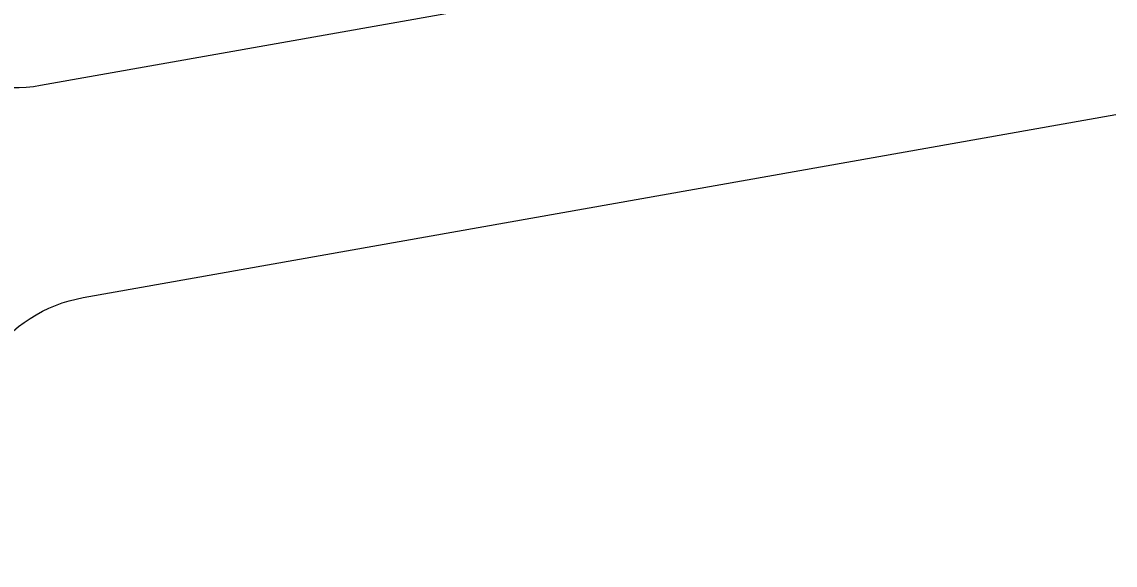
# Model space of a CAD drawing. Header units: millimetres. Extents: x -8417289 to 9420486, y 0 to 166066.
# Drawn here: x 73294.63 to 73302.38, y 105904.52 to 105908.38 of the extents above; entities that cross this region are included whole.
import ezdxf

# ---------------------------------------------------------------- set-up
doc = ezdxf.new("R2010")
doc.units = ezdxf.units.MM
doc.header["$MEASUREMENT"] = 0
doc.layers.add('АР_Размеры', color=175, linetype='Continuous', lineweight=9)
doc.layers.add('АР_Сущ Несущая стена', color=216, linetype='Continuous', lineweight=30)

msp = doc.modelspace()

# ---------------------------------------------------------------- linework, layer by layer
at = {"layer": 'АР_Размеры', "color": 5, "lineweight": 0, "ltscale": 100, "transparency": 33554687}
msp.add_lwpolyline([(73340.1577, 105919.7456), (73300.5355, 105912.7231), (73300.1405, 105912.1577), (73300.2469, 105911.5575), (73301.2073, 105911.7277), (73301.6116, 105909.4468, -0.414362), (73301.3646, 105909.0934), (73294.7618, 105907.9232, -0.414326), (73293.5604, 105908.7628), (73293.2838, 105910.3234), (73294.3643, 105910.5149), (73294.2579, 105911.1152), (73293.5726, 105911.489), (73290.2111, 105910.8932, 0.551224), (73290.0161, 105910.4161), (73291.8261, 105907.889, -0.267349), (73291.9264, 105906.8596), (73291.3763, 105905.7715, 0.249629), (73291.4092, 105905.257), (73293.8772, 105901.1129, 0.827043), (73294.8843, 105901.4969), (73294.2247, 105905.2185, -0.414326), (73295.0644, 105906.4199), (73302.3875, 105907.7178, 0.414326)], format="xyb", dxfattribs=at)
msp.add_lwpolyline([(73340.1577, 105919.7456), (73300.5355, 105912.7231), (73300.1405, 105912.1577), (73300.2469, 105911.5575), (73301.2073, 105911.7277), (73301.6116, 105909.4468, -0.414362), (73301.3646, 105909.0934), (73294.7618, 105907.9232, -0.414326), (73293.5604, 105908.7628), (73293.2838, 105910.3234), (73294.3643, 105910.5149), (73294.2579, 105911.1152), (73293.5726, 105911.489), (73290.2111, 105910.8932, 0.551224), (73290.0161, 105910.4161), (73291.8261, 105907.889, -0.267349), (73291.9264, 105906.8596), (73291.3763, 105905.7715, 0.249629), (73291.4092, 105905.257), (73293.8772, 105901.1129, 0.827043), (73294.8843, 105901.4969), (73294.2247, 105905.2185, -0.414326), (73295.0644, 105906.4199), (73302.3875, 105907.7178, 0.414326)], format="xyb", dxfattribs=at)
msp.add_lwpolyline([(73340.1577, 105919.7456), (73300.5355, 105912.7231), (73300.1405, 105912.1577), (73300.2469, 105911.5575), (73301.2073, 105911.7277), (73301.6116, 105909.4468, -0.414362), (73301.3646, 105909.0934), (73294.7618, 105907.9232, -0.414326), (73293.5604, 105908.7628), (73293.2838, 105910.3234), (73294.3643, 105910.5149), (73294.2579, 105911.1152), (73293.5726, 105911.489), (73290.2111, 105910.8932, 0.551224), (73290.0161, 105910.4161), (73291.8261, 105907.889, -0.267349), (73291.9264, 105906.8596), (73291.3763, 105905.7715, 0.249629), (73291.4092, 105905.257), (73293.8772, 105901.1129, 0.827043), (73294.8843, 105901.4969), (73294.2247, 105905.2185, -0.414326), (73295.0644, 105906.4199), (73302.3875, 105907.7178, 0.414326)], format="xyb", dxfattribs=at)
msp.add_lwpolyline([(73340.1577, 105919.7456), (73300.5355, 105912.7231), (73300.1405, 105912.1577), (73300.2469, 105911.5575), (73301.2073, 105911.7277), (73301.6116, 105909.4468, -0.414362), (73301.3646, 105909.0934), (73294.7618, 105907.9232, -0.414326), (73293.5604, 105908.7628), (73293.2838, 105910.3234), (73294.3643, 105910.5149), (73294.2579, 105911.1152), (73293.5726, 105911.489), (73290.2111, 105910.8932, 0.551224), (73290.0161, 105910.4161), (73291.8261, 105907.889, -0.267349), (73291.9264, 105906.8596), (73291.3763, 105905.7715, 0.249629), (73291.4092, 105905.257), (73293.8772, 105901.1129, 0.827043), (73294.8843, 105901.4969), (73294.2247, 105905.2185, -0.414326), (73295.0644, 105906.4199), (73302.3875, 105907.7178, 0.414326)], format="xyb", dxfattribs=at)
msp.add_lwpolyline([(73340.1577, 105919.7456), (73300.5355, 105912.7231), (73300.1405, 105912.1577), (73300.2469, 105911.5575), (73301.2073, 105911.7277), (73301.6116, 105909.4468, -0.414362), (73301.3646, 105909.0934), (73294.7618, 105907.9232, -0.414326), (73293.5604, 105908.7628), (73293.2838, 105910.3234), (73294.3643, 105910.5149), (73294.2579, 105911.1152), (73293.5726, 105911.489), (73290.2111, 105910.8932, 0.551224), (73290.0161, 105910.4161), (73291.8261, 105907.889, -0.267349), (73291.9264, 105906.8596), (73291.3763, 105905.7715, 0.249629), (73291.4092, 105905.257), (73293.8772, 105901.1129, 0.827043), (73294.8843, 105901.4969), (73294.2247, 105905.2185, -0.414326), (73295.0644, 105906.4199), (73302.3875, 105907.7178, 0.414326)], format="xyb", dxfattribs=at)
msp.add_lwpolyline([(73340.1577, 105919.7456), (73300.5355, 105912.7231), (73300.1405, 105912.1577), (73300.2469, 105911.5575), (73301.2073, 105911.7277), (73301.6116, 105909.4468, -0.414362), (73301.3646, 105909.0934), (73294.7618, 105907.9232, -0.414326), (73293.5604, 105908.7628), (73293.2838, 105910.3234), (73294.3643, 105910.5149), (73294.2579, 105911.1152), (73293.5726, 105911.489), (73290.2111, 105910.8932, 0.551224), (73290.0161, 105910.4161), (73291.8261, 105907.889, -0.267349), (73291.9264, 105906.8596), (73291.3763, 105905.7715, 0.249629), (73291.4092, 105905.257), (73293.8772, 105901.1129, 0.827043), (73294.8843, 105901.4969), (73294.2247, 105905.2185, -0.414326), (73295.0644, 105906.4199), (73302.3875, 105907.7178, 0.414326)], format="xyb", dxfattribs=at)
msp.add_lwpolyline([(73340.1577, 105919.7456), (73300.5355, 105912.7231), (73300.1405, 105912.1577), (73300.2469, 105911.5575), (73301.2073, 105911.7277), (73301.6116, 105909.4468, -0.414362), (73301.3646, 105909.0934), (73294.7618, 105907.9232, -0.414326), (73293.5604, 105908.7628), (73293.2838, 105910.3234), (73294.3643, 105910.5149), (73294.2579, 105911.1152), (73293.5726, 105911.489), (73290.2111, 105910.8932, 0.551224), (73290.0161, 105910.4161), (73291.8261, 105907.889, -0.267349), (73291.9264, 105906.8596), (73291.3763, 105905.7715, 0.249629), (73291.4092, 105905.257), (73293.8772, 105901.1129, 0.827043), (73294.8843, 105901.4969), (73294.2247, 105905.2185, -0.414326), (73295.0644, 105906.4199), (73302.3875, 105907.7178, 0.414326)], format="xyb", dxfattribs=at)
msp.add_lwpolyline([(73340.1577, 105919.7456), (73300.5355, 105912.7231), (73300.1405, 105912.1577), (73300.2469, 105911.5575), (73301.2073, 105911.7277), (73301.6116, 105909.4468, -0.414362), (73301.3646, 105909.0934), (73294.7618, 105907.9232, -0.414326), (73293.5604, 105908.7628), (73293.2838, 105910.3234), (73294.3643, 105910.5149), (73294.2579, 105911.1152), (73293.5726, 105911.489), (73290.2111, 105910.8932, 0.551224), (73290.0161, 105910.4161), (73291.8261, 105907.889, -0.267349), (73291.9264, 105906.8596), (73291.3763, 105905.7715, 0.249629), (73291.4092, 105905.257), (73293.8772, 105901.1129, 0.827043), (73294.8843, 105901.4969), (73294.2247, 105905.2185, -0.414326), (73295.0644, 105906.4199), (73302.3875, 105907.7178, 0.414326)], format="xyb", dxfattribs=at)
msp.add_lwpolyline([(73340.1577, 105919.7456), (73300.5355, 105912.7231), (73300.1405, 105912.1577), (73300.2469, 105911.5575), (73301.2073, 105911.7277), (73301.6116, 105909.4468, -0.414362), (73301.3646, 105909.0934), (73294.7618, 105907.9232, -0.414326), (73293.5604, 105908.7628), (73293.2838, 105910.3234), (73294.3643, 105910.5149), (73294.2579, 105911.1152), (73293.5726, 105911.489), (73290.2111, 105910.8932, 0.551224), (73290.0161, 105910.4161), (73291.8261, 105907.889, -0.267349), (73291.9264, 105906.8596), (73291.3763, 105905.7715, 0.249629), (73291.4092, 105905.257), (73293.8772, 105901.1129, 0.827043), (73294.8843, 105901.4969), (73294.2247, 105905.2185, -0.414326), (73295.0644, 105906.4199), (73302.3875, 105907.7178, 0.414326)], format="xyb", dxfattribs=at)
msp.add_lwpolyline([(73340.1577, 105919.7456), (73300.5355, 105912.7231), (73300.1405, 105912.1577), (73300.2469, 105911.5575), (73301.2073, 105911.7277), (73301.6116, 105909.4468, -0.414362), (73301.3646, 105909.0934), (73294.7618, 105907.9232, -0.414326), (73293.5604, 105908.7628), (73293.2838, 105910.3234), (73294.3643, 105910.5149), (73294.2579, 105911.1152), (73293.5726, 105911.489), (73290.2111, 105910.8932, 0.551224), (73290.0161, 105910.4161), (73291.8261, 105907.889, -0.267349), (73291.9264, 105906.8596), (73291.3763, 105905.7715, 0.249629), (73291.4092, 105905.257), (73293.8772, 105901.1129, 0.827043), (73294.8843, 105901.4969), (73294.2247, 105905.2185, -0.414326), (73295.0644, 105906.4199), (73302.3875, 105907.7178, 0.414326)], format="xyb", dxfattribs=at)
msp.add_lwpolyline([(73340.1577, 105919.7456), (73300.5355, 105912.7231), (73300.1405, 105912.1577), (73300.2469, 105911.5575), (73301.2073, 105911.7277), (73301.6116, 105909.4468, -0.414362), (73301.3646, 105909.0934), (73294.7618, 105907.9232, -0.414326), (73293.5604, 105908.7628), (73293.2838, 105910.3234), (73294.3643, 105910.5149), (73294.2579, 105911.1152), (73293.5726, 105911.489), (73290.2111, 105910.8932, 0.551224), (73290.0161, 105910.4161), (73291.8261, 105907.889, -0.267349), (73291.9264, 105906.8596), (73291.3763, 105905.7715, 0.249629), (73291.4092, 105905.257), (73293.8772, 105901.1129, 0.827043), (73294.8843, 105901.4969), (73294.2247, 105905.2185, -0.414326), (73295.0644, 105906.4199), (73302.3875, 105907.7178, 0.414326)], format="xyb", dxfattribs=at)
msp.add_lwpolyline([(73340.1577, 105919.7456), (73300.5355, 105912.7231), (73300.1405, 105912.1577), (73300.2469, 105911.5575), (73301.2073, 105911.7277), (73301.6116, 105909.4468, -0.414362), (73301.3646, 105909.0934), (73294.7618, 105907.9232, -0.414326), (73293.5604, 105908.7628), (73293.2838, 105910.3234), (73294.3643, 105910.5149), (73294.2579, 105911.1152), (73293.5726, 105911.489), (73290.2111, 105910.8932, 0.551224), (73290.0161, 105910.4161), (73291.8261, 105907.889, -0.267349), (73291.9264, 105906.8596), (73291.3763, 105905.7715, 0.249629), (73291.4092, 105905.257), (73293.8772, 105901.1129, 0.827043), (73294.8843, 105901.4969), (73294.2247, 105905.2185, -0.414326), (73295.0644, 105906.4199), (73302.3875, 105907.7178, 0.414326)], format="xyb", dxfattribs=at)
msp.add_lwpolyline([(73340.1577, 105919.7456), (73300.5355, 105912.7231), (73300.1405, 105912.1577), (73300.2469, 105911.5575), (73301.2073, 105911.7277), (73301.6116, 105909.4468, -0.414362), (73301.3646, 105909.0934), (73294.7618, 105907.9232, -0.414326), (73293.5604, 105908.7628), (73293.2838, 105910.3234), (73294.3643, 105910.5149), (73294.2579, 105911.1152), (73293.5726, 105911.489), (73290.2111, 105910.8932, 0.551224), (73290.0161, 105910.4161), (73291.8261, 105907.889, -0.267349), (73291.9264, 105906.8596), (73291.3763, 105905.7715, 0.249629), (73291.4092, 105905.257), (73293.8772, 105901.1129, 0.827043), (73294.8843, 105901.4969), (73294.2247, 105905.2185, -0.414326), (73295.0644, 105906.4199), (73302.3875, 105907.7178, 0.414326)], format="xyb", dxfattribs=at)
msp.add_lwpolyline([(73340.1577, 105919.7456), (73300.5355, 105912.7231), (73300.1405, 105912.1577), (73300.2469, 105911.5575), (73301.2073, 105911.7277), (73301.6116, 105909.4468, -0.414362), (73301.3646, 105909.0934), (73294.7618, 105907.9232, -0.414326), (73293.5604, 105908.7628), (73293.2838, 105910.3234), (73294.3643, 105910.5149), (73294.2579, 105911.1152), (73293.5726, 105911.489), (73290.2111, 105910.8932, 0.551224), (73290.0161, 105910.4161), (73291.8261, 105907.889, -0.267349), (73291.9264, 105906.8596), (73291.3763, 105905.7715, 0.249629), (73291.4092, 105905.257), (73293.8772, 105901.1129, 0.827043), (73294.8843, 105901.4969), (73294.2247, 105905.2185, -0.414326), (73295.0644, 105906.4199), (73302.3875, 105907.7178, 0.414326)], format="xyb", dxfattribs=at)
msp.add_lwpolyline([(73340.1577, 105919.7456), (73300.5355, 105912.7231), (73300.1405, 105912.1577), (73300.2469, 105911.5575), (73301.2073, 105911.7277), (73301.6116, 105909.4468, -0.414362), (73301.3646, 105909.0934), (73294.7618, 105907.9232, -0.414326), (73293.5604, 105908.7628), (73293.2838, 105910.3234), (73294.3643, 105910.5149), (73294.2579, 105911.1152), (73293.5726, 105911.489), (73290.2111, 105910.8932, 0.551224), (73290.0161, 105910.4161), (73291.8261, 105907.889, -0.267349), (73291.9264, 105906.8596), (73291.3763, 105905.7715, 0.249629), (73291.4092, 105905.257), (73293.8772, 105901.1129, 0.827043), (73294.8843, 105901.4969), (73294.2247, 105905.2185, -0.414326), (73295.0644, 105906.4199), (73302.3875, 105907.7178, 0.414326)], format="xyb", dxfattribs=at)
msp.add_lwpolyline([(73340.1577, 105919.7456), (73300.5355, 105912.7231), (73300.1405, 105912.1577), (73300.2469, 105911.5575), (73301.2073, 105911.7277), (73301.6116, 105909.4468, -0.414362), (73301.3646, 105909.0934), (73294.7618, 105907.9232, -0.414326), (73293.5604, 105908.7628), (73293.2838, 105910.3234), (73294.3643, 105910.5149), (73294.2579, 105911.1152), (73293.5726, 105911.489), (73290.2111, 105910.8932, 0.551224), (73290.0161, 105910.4161), (73291.8261, 105907.889, -0.267349), (73291.9264, 105906.8596), (73291.3763, 105905.7715, 0.249629), (73291.4092, 105905.257), (73293.8772, 105901.1129, 0.827043), (73294.8843, 105901.4969), (73294.2247, 105905.2185, -0.414326), (73295.0644, 105906.4199), (73302.3875, 105907.7178, 0.414326)], format="xyb", dxfattribs=at)
msp.add_lwpolyline([(73340.1577, 105919.7456), (73300.5355, 105912.7231), (73300.1405, 105912.1577), (73300.2469, 105911.5575), (73301.2073, 105911.7277), (73301.6116, 105909.4468, -0.414362), (73301.3646, 105909.0934), (73294.7618, 105907.9232, -0.414326), (73293.5604, 105908.7628), (73293.2838, 105910.3234), (73294.3643, 105910.5149), (73294.2579, 105911.1152), (73293.5726, 105911.489), (73290.2111, 105910.8932, 0.551224), (73290.0161, 105910.4161), (73291.8261, 105907.889, -0.267349), (73291.9264, 105906.8596), (73291.3763, 105905.7715, 0.249629), (73291.4092, 105905.257), (73293.8772, 105901.1129, 0.827043), (73294.8843, 105901.4969), (73294.2247, 105905.2185, -0.414326), (73295.0644, 105906.4199), (73302.3875, 105907.7178, 0.414326)], format="xyb", dxfattribs=at)
msp.add_lwpolyline([(73340.1577, 105919.7456), (73300.5355, 105912.7231), (73300.1405, 105912.1577), (73300.2469, 105911.5575), (73301.2073, 105911.7277), (73301.6116, 105909.4468, -0.414362), (73301.3646, 105909.0934), (73294.7618, 105907.9232, -0.414326), (73293.5604, 105908.7628), (73293.2838, 105910.3234), (73294.3643, 105910.5149), (73294.2579, 105911.1152), (73293.5726, 105911.489), (73290.2111, 105910.8932, 0.551224), (73290.0161, 105910.4161), (73291.8261, 105907.889, -0.267349), (73291.9264, 105906.8596), (73291.3763, 105905.7715, 0.249629), (73291.4092, 105905.257), (73293.8772, 105901.1129, 0.827043), (73294.8843, 105901.4969), (73294.2247, 105905.2185, -0.414326), (73295.0644, 105906.4199), (73302.3875, 105907.7178, 0.414326)], format="xyb", dxfattribs=at)
msp.add_lwpolyline([(73340.1577, 105919.7456), (73300.5355, 105912.7231), (73300.1405, 105912.1577), (73300.2469, 105911.5575), (73301.2073, 105911.7277), (73301.6116, 105909.4468, -0.414362), (73301.3646, 105909.0934), (73294.7618, 105907.9232, -0.414326), (73293.5604, 105908.7628), (73293.2838, 105910.3234), (73294.3643, 105910.5149), (73294.2579, 105911.1152), (73293.5726, 105911.489), (73290.2111, 105910.8932, 0.551224), (73290.0161, 105910.4161), (73291.8261, 105907.889, -0.267349), (73291.9264, 105906.8596), (73291.3763, 105905.7715, 0.249629), (73291.4092, 105905.257), (73293.8772, 105901.1129, 0.827043), (73294.8843, 105901.4969), (73294.2247, 105905.2185, -0.414326), (73295.0644, 105906.4199), (73302.3875, 105907.7178, 0.414326)], format="xyb", dxfattribs=at)
msp.add_lwpolyline([(73340.1577, 105919.7456), (73300.5355, 105912.7231), (73300.1405, 105912.1577), (73300.2469, 105911.5575), (73301.2073, 105911.7277), (73301.6116, 105909.4468, -0.414362), (73301.3646, 105909.0934), (73294.7618, 105907.9232, -0.414326), (73293.5604, 105908.7628), (73293.2838, 105910.3234), (73294.3643, 105910.5149), (73294.2579, 105911.1152), (73293.5726, 105911.489), (73290.2111, 105910.8932, 0.551224), (73290.0161, 105910.4161), (73291.8261, 105907.889, -0.267349), (73291.9264, 105906.8596), (73291.3763, 105905.7715, 0.249629), (73291.4092, 105905.257), (73293.8772, 105901.1129, 0.827043), (73294.8843, 105901.4969), (73294.2247, 105905.2185, -0.414326), (73295.0644, 105906.4199), (73302.3875, 105907.7178, 0.414326)], format="xyb", dxfattribs=at)
msp.add_lwpolyline([(73340.1577, 105919.7456), (73300.5355, 105912.7231), (73300.1405, 105912.1577), (73300.2469, 105911.5575), (73301.2073, 105911.7277), (73301.6116, 105909.4468, -0.414362), (73301.3646, 105909.0934), (73294.7618, 105907.9232, -0.414326), (73293.5604, 105908.7628), (73293.2838, 105910.3234), (73294.3643, 105910.5149), (73294.2579, 105911.1152), (73293.5726, 105911.489), (73290.2111, 105910.8932, 0.551224), (73290.0161, 105910.4161), (73291.8261, 105907.889, -0.267349), (73291.9264, 105906.8596), (73291.3763, 105905.7715, 0.249629), (73291.4092, 105905.257), (73293.8772, 105901.1129, 0.827043), (73294.8843, 105901.4969), (73294.2247, 105905.2185, -0.414326), (73295.0644, 105906.4199), (73302.3875, 105907.7178, 0.414326)], format="xyb", dxfattribs=at)
msp.add_lwpolyline([(73340.1577, 105919.7456), (73300.5355, 105912.7231), (73300.1405, 105912.1577), (73300.2469, 105911.5575), (73301.2073, 105911.7277), (73301.6116, 105909.4468, -0.414362), (73301.3646, 105909.0934), (73294.7618, 105907.9232, -0.414326), (73293.5604, 105908.7628), (73293.2838, 105910.3234), (73294.3643, 105910.5149), (73294.2579, 105911.1152), (73293.5726, 105911.489), (73290.2111, 105910.8932, 0.551224), (73290.0161, 105910.4161), (73291.8261, 105907.889, -0.267349), (73291.9264, 105906.8596), (73291.3763, 105905.7715, 0.249629), (73291.4092, 105905.257), (73293.8772, 105901.1129, 0.827043), (73294.8843, 105901.4969), (73294.2247, 105905.2185, -0.414326), (73295.0644, 105906.4199), (73302.3875, 105907.7178, 0.414326)], format="xyb", dxfattribs=at)
msp.add_lwpolyline([(73340.1577, 105919.7456), (73300.5355, 105912.7231), (73300.1405, 105912.1577), (73300.2469, 105911.5575), (73301.2073, 105911.7277), (73301.6116, 105909.4468, -0.414362), (73301.3646, 105909.0934), (73294.7618, 105907.9232, -0.414326), (73293.5604, 105908.7628), (73293.2838, 105910.3234), (73294.3643, 105910.5149), (73294.2579, 105911.1152), (73293.5726, 105911.489), (73290.2111, 105910.8932, 0.551224), (73290.0161, 105910.4161), (73291.8261, 105907.889, -0.267349), (73291.9264, 105906.8596), (73291.3763, 105905.7715, 0.249629), (73291.4092, 105905.257), (73293.8772, 105901.1129, 0.827043), (73294.8843, 105901.4969), (73294.2247, 105905.2185, -0.414326), (73295.0644, 105906.4199), (73302.3875, 105907.7178, 0.414326)], format="xyb", dxfattribs=at)
msp.add_lwpolyline([(73340.1577, 105919.7456), (73300.5355, 105912.7231), (73300.1405, 105912.1577), (73300.2469, 105911.5575), (73301.2073, 105911.7277), (73301.6116, 105909.4468, -0.414362), (73301.3646, 105909.0934), (73294.7618, 105907.9232, -0.414326), (73293.5604, 105908.7628), (73293.2838, 105910.3234), (73294.3643, 105910.5149), (73294.2579, 105911.1152), (73293.5726, 105911.489), (73290.2111, 105910.8932, 0.551224), (73290.0161, 105910.4161), (73291.8261, 105907.889, -0.267349), (73291.9264, 105906.8596), (73291.3763, 105905.7715, 0.249629), (73291.4092, 105905.257), (73293.8772, 105901.1129, 0.827043), (73294.8843, 105901.4969), (73294.2247, 105905.2185, -0.414326), (73295.0644, 105906.4199), (73302.3875, 105907.7178, 0.414326)], format="xyb", dxfattribs=at)
msp.add_lwpolyline([(73340.1577, 105919.7456), (73300.5355, 105912.7231), (73300.1405, 105912.1577), (73300.2469, 105911.5575), (73301.2073, 105911.7277), (73301.6116, 105909.4468, -0.414362), (73301.3646, 105909.0934), (73294.7618, 105907.9232, -0.414326), (73293.5604, 105908.7628), (73293.2838, 105910.3234), (73294.3643, 105910.5149), (73294.2579, 105911.1152), (73293.5726, 105911.489), (73290.2111, 105910.8932, 0.551224), (73290.0161, 105910.4161), (73291.8261, 105907.889, -0.267349), (73291.9264, 105906.8596), (73291.3763, 105905.7715, 0.249629), (73291.4092, 105905.257), (73293.8772, 105901.1129, 0.827043), (73294.8843, 105901.4969), (73294.2247, 105905.2185, -0.414326), (73295.0644, 105906.4199), (73302.3875, 105907.7178, 0.414326)], format="xyb", dxfattribs=at)
msp.add_lwpolyline([(73340.1577, 105919.7456), (73300.5355, 105912.7231), (73300.1405, 105912.1577), (73300.2469, 105911.5575), (73301.2073, 105911.7277), (73301.6116, 105909.4468, -0.414362), (73301.3646, 105909.0934), (73294.7618, 105907.9232, -0.414326), (73293.5604, 105908.7628), (73293.2838, 105910.3234), (73294.3643, 105910.5149), (73294.2579, 105911.1152), (73293.5726, 105911.489), (73290.2111, 105910.8932, 0.551224), (73290.0161, 105910.4161), (73291.8261, 105907.889, -0.267349), (73291.9264, 105906.8596), (73291.3763, 105905.7715, 0.249629), (73291.4092, 105905.257), (73293.8772, 105901.1129, 0.827043), (73294.8843, 105901.4969), (73294.2247, 105905.2185, -0.414326), (73295.0644, 105906.4199), (73302.3875, 105907.7178, 0.414326)], format="xyb", dxfattribs=at)
msp.add_lwpolyline([(73340.1577, 105919.7456), (73300.5355, 105912.7231), (73300.1405, 105912.1577), (73300.2469, 105911.5575), (73301.2073, 105911.7277), (73301.6116, 105909.4468, -0.414362), (73301.3646, 105909.0934), (73294.7618, 105907.9232, -0.414326), (73293.5604, 105908.7628), (73293.2838, 105910.3234), (73294.3643, 105910.5149), (73294.2579, 105911.1152), (73293.5726, 105911.489), (73290.2111, 105910.8932, 0.551224), (73290.0161, 105910.4161), (73291.8261, 105907.889, -0.267349), (73291.9264, 105906.8596), (73291.3763, 105905.7715, 0.249629), (73291.4092, 105905.257), (73293.8772, 105901.1129, 0.827043), (73294.8843, 105901.4969), (73294.2247, 105905.2185, -0.414326), (73295.0644, 105906.4199), (73302.3875, 105907.7178, 0.414326)], format="xyb", dxfattribs=at)
msp.add_lwpolyline([(73340.1577, 105919.7456), (73300.5355, 105912.7231), (73300.1405, 105912.1577), (73300.2469, 105911.5575), (73301.2073, 105911.7277), (73301.6116, 105909.4468, -0.414362), (73301.3646, 105909.0934), (73294.7618, 105907.9232, -0.414326), (73293.5604, 105908.7628), (73293.2838, 105910.3234), (73294.3643, 105910.5149), (73294.2579, 105911.1152), (73293.5726, 105911.489), (73290.2111, 105910.8932, 0.551224), (73290.0161, 105910.4161), (73291.8261, 105907.889, -0.267349), (73291.9264, 105906.8596), (73291.3763, 105905.7715, 0.249629), (73291.4092, 105905.257), (73293.8772, 105901.1129, 0.827043), (73294.8843, 105901.4969), (73294.2247, 105905.2185, -0.414326), (73295.0644, 105906.4199), (73302.3875, 105907.7178, 0.414326)], format="xyb", dxfattribs=at)
msp.add_lwpolyline([(73340.1577, 105919.7456), (73300.5355, 105912.7231), (73300.1405, 105912.1577), (73300.2469, 105911.5575), (73301.2073, 105911.7277), (73301.6116, 105909.4468, -0.414362), (73301.3646, 105909.0934), (73294.7618, 105907.9232, -0.414326), (73293.5604, 105908.7628), (73293.2838, 105910.3234), (73294.3643, 105910.5149), (73294.2579, 105911.1152), (73293.5726, 105911.489), (73290.2111, 105910.8932, 0.551224), (73290.0161, 105910.4161), (73291.8261, 105907.889, -0.267349), (73291.9264, 105906.8596), (73291.3763, 105905.7715, 0.249629), (73291.4092, 105905.257), (73293.8772, 105901.1129, 0.827043), (73294.8843, 105901.4969), (73294.2247, 105905.2185, -0.414326), (73295.0644, 105906.4199), (73302.3875, 105907.7178, 0.414326)], format="xyb", dxfattribs=at)
msp.add_lwpolyline([(73340.1577, 105919.7456), (73300.5355, 105912.7231), (73300.1405, 105912.1577), (73300.2469, 105911.5575), (73301.2073, 105911.7277), (73301.6116, 105909.4468, -0.414362), (73301.3646, 105909.0934), (73294.7618, 105907.9232, -0.414326), (73293.5604, 105908.7628), (73293.2838, 105910.3234), (73294.3643, 105910.5149), (73294.2579, 105911.1152), (73293.5726, 105911.489), (73290.2111, 105910.8932, 0.551224), (73290.0161, 105910.4161), (73291.8261, 105907.889, -0.267349), (73291.9264, 105906.8596), (73291.3763, 105905.7715, 0.249629), (73291.4092, 105905.257), (73293.8772, 105901.1129, 0.827043), (73294.8843, 105901.4969), (73294.2247, 105905.2185, -0.414326), (73295.0644, 105906.4199), (73302.3875, 105907.7178, 0.414326)], format="xyb", dxfattribs=at)
msp.add_lwpolyline([(73340.1577, 105919.7456), (73300.5355, 105912.7231), (73300.1405, 105912.1577), (73300.2469, 105911.5575), (73301.2073, 105911.7277), (73301.6116, 105909.4468, -0.414362), (73301.3646, 105909.0934), (73294.7618, 105907.9232, -0.414326), (73293.5604, 105908.7628), (73293.2838, 105910.3234), (73294.3643, 105910.5149), (73294.2579, 105911.1152), (73293.5726, 105911.489), (73290.2111, 105910.8932, 0.551224), (73290.0161, 105910.4161), (73291.8261, 105907.889, -0.267349), (73291.9264, 105906.8596), (73291.3763, 105905.7715, 0.249629), (73291.4092, 105905.257), (73293.8772, 105901.1129, 0.827043), (73294.8843, 105901.4969), (73294.2247, 105905.2185, -0.414326), (73295.0644, 105906.4199), (73302.3875, 105907.7178, 0.414326)], format="xyb", dxfattribs=at)
msp.add_lwpolyline([(73340.1577, 105919.7456), (73300.5355, 105912.7231), (73300.1405, 105912.1577), (73300.2469, 105911.5575), (73301.2073, 105911.7277), (73301.6116, 105909.4468, -0.414362), (73301.3646, 105909.0934), (73294.7618, 105907.9232, -0.414326), (73293.5604, 105908.7628), (73293.2838, 105910.3234), (73294.3643, 105910.5149), (73294.2579, 105911.1152), (73293.5726, 105911.489), (73290.2111, 105910.8932, 0.551224), (73290.0161, 105910.4161), (73291.8261, 105907.889, -0.267349), (73291.9264, 105906.8596), (73291.3763, 105905.7715, 0.249629), (73291.4092, 105905.257), (73293.8772, 105901.1129, 0.827043), (73294.8843, 105901.4969), (73294.2247, 105905.2185, -0.414326), (73295.0644, 105906.4199), (73302.3875, 105907.7178, 0.414326)], format="xyb", dxfattribs=at)
msp.add_lwpolyline([(73340.1577, 105919.7456), (73300.5355, 105912.7231), (73300.1405, 105912.1577), (73300.2469, 105911.5575), (73301.2073, 105911.7277), (73301.6116, 105909.4468, -0.414362), (73301.3646, 105909.0934), (73294.7618, 105907.9232, -0.414326), (73293.5604, 105908.7628), (73293.2838, 105910.3234), (73294.3643, 105910.5149), (73294.2579, 105911.1152), (73293.5726, 105911.489), (73290.2111, 105910.8932, 0.551224), (73290.0161, 105910.4161), (73291.8261, 105907.889, -0.267349), (73291.9264, 105906.8596), (73291.3763, 105905.7715, 0.249629), (73291.4092, 105905.257), (73293.8772, 105901.1129, 0.827043), (73294.8843, 105901.4969), (73294.2247, 105905.2185, -0.414326), (73295.0644, 105906.4199), (73302.3875, 105907.7178, 0.414326)], format="xyb", dxfattribs=at)
msp.add_lwpolyline([(73340.1577, 105919.7456), (73300.5355, 105912.7231), (73300.1405, 105912.1577), (73300.2469, 105911.5575), (73301.2073, 105911.7277), (73301.6116, 105909.4468, -0.414362), (73301.3646, 105909.0934), (73294.7618, 105907.9232, -0.414326), (73293.5604, 105908.7628), (73293.2838, 105910.3234), (73294.3643, 105910.5149), (73294.2579, 105911.1152), (73293.5726, 105911.489), (73290.2111, 105910.8932, 0.551224), (73290.0161, 105910.4161), (73291.8261, 105907.889, -0.267349), (73291.9264, 105906.8596), (73291.3763, 105905.7715, 0.249629), (73291.4092, 105905.257), (73293.8772, 105901.1129, 0.827043), (73294.8843, 105901.4969), (73294.2247, 105905.2185, -0.414326), (73295.0644, 105906.4199), (73302.3875, 105907.7178, 0.414326)], format="xyb", dxfattribs=at)
msp.add_lwpolyline([(73340.1577, 105919.7456), (73300.5355, 105912.7231), (73300.1405, 105912.1577), (73300.2469, 105911.5575), (73301.2073, 105911.7277), (73301.6116, 105909.4468, -0.414362), (73301.3646, 105909.0934), (73294.7618, 105907.9232, -0.414326), (73293.5604, 105908.7628), (73293.2838, 105910.3234), (73294.3643, 105910.5149), (73294.2579, 105911.1152), (73293.5726, 105911.489), (73290.2111, 105910.8932, 0.551224), (73290.0161, 105910.4161), (73291.8261, 105907.889, -0.267349), (73291.9264, 105906.8596), (73291.3763, 105905.7715, 0.249629), (73291.4092, 105905.257), (73293.8772, 105901.1129, 0.827043), (73294.8843, 105901.4969), (73294.2247, 105905.2185, -0.414326), (73295.0644, 105906.4199), (73302.3875, 105907.7178, 0.414326)], format="xyb", dxfattribs=at)
msp.add_lwpolyline([(73340.1577, 105919.7456), (73300.5355, 105912.7231), (73300.1405, 105912.1577), (73300.2469, 105911.5575), (73301.2073, 105911.7277), (73301.6116, 105909.4468, -0.414362), (73301.3646, 105909.0934), (73294.7618, 105907.9232, -0.414326), (73293.5604, 105908.7628), (73293.2838, 105910.3234), (73294.3643, 105910.5149), (73294.2579, 105911.1152), (73293.5726, 105911.489), (73290.2111, 105910.8932, 0.551224), (73290.0161, 105910.4161), (73291.8261, 105907.889, -0.267349), (73291.9264, 105906.8596), (73291.3763, 105905.7715, 0.249629), (73291.4092, 105905.257), (73293.8772, 105901.1129, 0.827043), (73294.8843, 105901.4969), (73294.2247, 105905.2185, -0.414326), (73295.0644, 105906.4199), (73302.3875, 105907.7178, 0.414326)], format="xyb", dxfattribs=at)
msp.add_lwpolyline([(73340.1577, 105919.7456), (73300.5355, 105912.7231), (73300.1405, 105912.1577), (73300.2469, 105911.5575), (73301.2073, 105911.7277), (73301.6116, 105909.4468, -0.414362), (73301.3646, 105909.0934), (73294.7618, 105907.9232, -0.414326), (73293.5604, 105908.7628), (73293.2838, 105910.3234), (73294.3643, 105910.5149), (73294.2579, 105911.1152), (73293.5726, 105911.489), (73290.2111, 105910.8932, 0.551224), (73290.0161, 105910.4161), (73291.8261, 105907.889, -0.267349), (73291.9264, 105906.8596), (73291.3763, 105905.7715, 0.249629), (73291.4092, 105905.257), (73293.8772, 105901.1129, 0.827043), (73294.8843, 105901.4969), (73294.2247, 105905.2185, -0.414326), (73295.0644, 105906.4199), (73302.3875, 105907.7178, 0.414326)], format="xyb", dxfattribs=at)
msp.add_lwpolyline([(73340.1577, 105919.7456), (73300.5355, 105912.7231), (73300.1405, 105912.1577), (73300.2469, 105911.5575), (73301.2073, 105911.7277), (73301.6116, 105909.4468, -0.414362), (73301.3646, 105909.0934), (73294.7618, 105907.9232, -0.414326), (73293.5604, 105908.7628), (73293.2838, 105910.3234), (73294.3643, 105910.5149), (73294.2579, 105911.1152), (73293.5726, 105911.489), (73290.2111, 105910.8932, 0.551224), (73290.0161, 105910.4161), (73291.8261, 105907.889, -0.267349), (73291.9264, 105906.8596), (73291.3763, 105905.7715, 0.249629), (73291.4092, 105905.257), (73293.8772, 105901.1129, 0.827043), (73294.8843, 105901.4969), (73294.2247, 105905.2185, -0.414326), (73295.0644, 105906.4199), (73302.3875, 105907.7178, 0.414326)], format="xyb", dxfattribs=at)
msp.add_lwpolyline([(73340.1577, 105919.7456), (73300.5355, 105912.7231), (73300.1405, 105912.1577), (73300.2469, 105911.5575), (73301.2073, 105911.7277), (73301.6116, 105909.4468, -0.414362), (73301.3646, 105909.0934), (73294.7618, 105907.9232, -0.414326), (73293.5604, 105908.7628), (73293.2838, 105910.3234), (73294.3643, 105910.5149), (73294.2579, 105911.1152), (73293.5726, 105911.489), (73290.2111, 105910.8932, 0.551224), (73290.0161, 105910.4161), (73291.8261, 105907.889, -0.267349), (73291.9264, 105906.8596), (73291.3763, 105905.7715, 0.249629), (73291.4092, 105905.257), (73293.8772, 105901.1129, 0.827043), (73294.8843, 105901.4969), (73294.2247, 105905.2185, -0.414326), (73295.0644, 105906.4199), (73302.3875, 105907.7178, 0.414326)], format="xyb", dxfattribs=at)
msp.add_lwpolyline([(73340.1577, 105919.7456), (73300.5355, 105912.7231), (73300.1405, 105912.1577), (73300.2469, 105911.5575), (73301.2073, 105911.7277), (73301.6116, 105909.4468, -0.414362), (73301.3646, 105909.0934), (73294.7618, 105907.9232, -0.414326), (73293.5604, 105908.7628), (73293.2838, 105910.3234), (73294.3643, 105910.5149), (73294.2579, 105911.1152), (73293.5726, 105911.489), (73290.2111, 105910.8932, 0.551224), (73290.0161, 105910.4161), (73291.8261, 105907.889, -0.267349), (73291.9264, 105906.8596), (73291.3763, 105905.7715, 0.249629), (73291.4092, 105905.257), (73293.8772, 105901.1129, 0.827043), (73294.8843, 105901.4969), (73294.2247, 105905.2185, -0.414326), (73295.0644, 105906.4199), (73302.3875, 105907.7178, 0.414326)], format="xyb", dxfattribs=at)
msp.add_lwpolyline([(73340.1577, 105919.7456), (73300.5355, 105912.7231), (73300.1405, 105912.1577), (73300.2469, 105911.5575), (73301.2073, 105911.7277), (73301.6116, 105909.4468, -0.414362), (73301.3646, 105909.0934), (73294.7618, 105907.9232, -0.414326), (73293.5604, 105908.7628), (73293.2838, 105910.3234), (73294.3643, 105910.5149), (73294.2579, 105911.1152), (73293.5726, 105911.489), (73290.2111, 105910.8932, 0.551224), (73290.0161, 105910.4161), (73291.8261, 105907.889, -0.267349), (73291.9264, 105906.8596), (73291.3763, 105905.7715, 0.249629), (73291.4092, 105905.257), (73293.8772, 105901.1129, 0.827043), (73294.8843, 105901.4969), (73294.2247, 105905.2185, -0.414326), (73295.0644, 105906.4199), (73302.3875, 105907.7178, 0.414326)], format="xyb", dxfattribs=at)
msp.add_lwpolyline([(73340.1577, 105919.7456), (73300.5355, 105912.7231), (73300.1405, 105912.1577), (73300.2469, 105911.5575), (73301.2073, 105911.7277), (73301.6116, 105909.4468, -0.414362), (73301.3646, 105909.0934), (73294.7618, 105907.9232, -0.414326), (73293.5604, 105908.7628), (73293.2838, 105910.3234), (73294.3643, 105910.5149), (73294.2579, 105911.1152), (73293.5726, 105911.489), (73290.2111, 105910.8932, 0.551224), (73290.0161, 105910.4161), (73291.8261, 105907.889, -0.267349), (73291.9264, 105906.8596), (73291.3763, 105905.7715, 0.249629), (73291.4092, 105905.257), (73293.8772, 105901.1129, 0.827043), (73294.8843, 105901.4969), (73294.2247, 105905.2185, -0.414326), (73295.0644, 105906.4199), (73302.3875, 105907.7178, 0.414326)], format="xyb", dxfattribs=at)
msp.add_lwpolyline([(73340.1577, 105919.7456), (73300.5355, 105912.7231), (73300.1405, 105912.1577), (73300.2469, 105911.5575), (73301.2073, 105911.7277), (73301.6116, 105909.4468, -0.414362), (73301.3646, 105909.0934), (73294.7618, 105907.9232, -0.414326), (73293.5604, 105908.7628), (73293.2838, 105910.3234), (73294.3643, 105910.5149), (73294.2579, 105911.1152), (73293.5726, 105911.489), (73290.2111, 105910.8932, 0.551224), (73290.0161, 105910.4161), (73291.8261, 105907.889, -0.267349), (73291.9264, 105906.8596), (73291.3763, 105905.7715, 0.249629), (73291.4092, 105905.257), (73293.8772, 105901.1129, 0.827043), (73294.8843, 105901.4969), (73294.2247, 105905.2185, -0.414326), (73295.0644, 105906.4199), (73302.3875, 105907.7178, 0.414326)], format="xyb", dxfattribs=at)
msp.add_lwpolyline([(73340.1577, 105919.7456), (73300.5355, 105912.7231), (73300.1405, 105912.1577), (73300.2469, 105911.5575), (73301.2073, 105911.7277), (73301.6116, 105909.4468, -0.414362), (73301.3646, 105909.0934), (73294.7618, 105907.9232, -0.414326), (73293.5604, 105908.7628), (73293.2838, 105910.3234), (73294.3643, 105910.5149), (73294.2579, 105911.1152), (73293.5726, 105911.489), (73290.2111, 105910.8932, 0.551224), (73290.0161, 105910.4161), (73291.8261, 105907.889, -0.267349), (73291.9264, 105906.8596), (73291.3763, 105905.7715, 0.249629), (73291.4092, 105905.257), (73293.8772, 105901.1129, 0.827043), (73294.8843, 105901.4969), (73294.2247, 105905.2185, -0.414326), (73295.0644, 105906.4199), (73302.3875, 105907.7178, 0.414326)], format="xyb", dxfattribs=at)
msp.add_lwpolyline([(73340.1577, 105919.7456), (73300.5355, 105912.7231), (73300.1405, 105912.1577), (73300.2469, 105911.5575), (73301.2073, 105911.7277), (73301.6116, 105909.4468, -0.414362), (73301.3646, 105909.0934), (73294.7618, 105907.9232, -0.414326), (73293.5604, 105908.7628), (73293.2838, 105910.3234), (73294.3643, 105910.5149), (73294.2579, 105911.1152), (73293.5726, 105911.489), (73290.2111, 105910.8932, 0.551224), (73290.0161, 105910.4161), (73291.8261, 105907.889, -0.267349), (73291.9264, 105906.8596), (73291.3763, 105905.7715, 0.249629), (73291.4092, 105905.257), (73293.8772, 105901.1129, 0.827043), (73294.8843, 105901.4969), (73294.2247, 105905.2185, -0.414326), (73295.0644, 105906.4199), (73302.3875, 105907.7178, 0.414326)], format="xyb", dxfattribs=at)
msp.add_lwpolyline([(73340.1577, 105919.7456), (73300.5355, 105912.7231), (73300.1405, 105912.1577), (73300.2469, 105911.5575), (73301.2073, 105911.7277), (73301.6116, 105909.4468, -0.414362), (73301.3646, 105909.0934), (73294.7618, 105907.9232, -0.414326), (73293.5604, 105908.7628), (73293.2838, 105910.3234), (73294.3643, 105910.5149), (73294.2579, 105911.1152), (73293.5726, 105911.489), (73290.2111, 105910.8932, 0.551224), (73290.0161, 105910.4161), (73291.8261, 105907.889, -0.267349), (73291.9264, 105906.8596), (73291.3763, 105905.7715, 0.249629), (73291.4092, 105905.257), (73293.8772, 105901.1129, 0.827043), (73294.8843, 105901.4969), (73294.2247, 105905.2185, -0.414326), (73295.0644, 105906.4199), (73302.3875, 105907.7178, 0.414326)], format="xyb", dxfattribs=at)
msp.add_lwpolyline([(73340.1577, 105919.7456), (73300.5355, 105912.7231), (73300.1405, 105912.1577), (73300.2469, 105911.5575), (73301.2073, 105911.7277), (73301.6116, 105909.4468, -0.414362), (73301.3646, 105909.0934), (73294.7618, 105907.9232, -0.414326), (73293.5604, 105908.7628), (73293.2838, 105910.3234), (73294.3643, 105910.5149), (73294.2579, 105911.1152), (73293.5726, 105911.489), (73290.2111, 105910.8932, 0.551224), (73290.0161, 105910.4161), (73291.8261, 105907.889, -0.267349), (73291.9264, 105906.8596), (73291.3763, 105905.7715, 0.249629), (73291.4092, 105905.257), (73293.8772, 105901.1129, 0.827043), (73294.8843, 105901.4969), (73294.2247, 105905.2185, -0.414326), (73295.0644, 105906.4199), (73302.3875, 105907.7178, 0.414326)], format="xyb", dxfattribs=at)
msp.add_lwpolyline([(73340.1577, 105919.7456), (73300.5355, 105912.7231), (73300.1405, 105912.1577), (73300.2469, 105911.5575), (73301.2073, 105911.7277), (73301.6116, 105909.4468, -0.414362), (73301.3646, 105909.0934), (73294.7618, 105907.9232, -0.414326), (73293.5604, 105908.7628), (73293.2838, 105910.3234), (73294.3643, 105910.5149), (73294.2579, 105911.1152), (73293.5726, 105911.489), (73290.2111, 105910.8932, 0.551224), (73290.0161, 105910.4161), (73291.8261, 105907.889, -0.267349), (73291.9264, 105906.8596), (73291.3763, 105905.7715, 0.249629), (73291.4092, 105905.257), (73293.8772, 105901.1129, 0.827043), (73294.8843, 105901.4969), (73294.2247, 105905.2185, -0.414326), (73295.0644, 105906.4199), (73302.3875, 105907.7178, 0.414326)], format="xyb", dxfattribs=at)
msp.add_lwpolyline([(73340.1577, 105919.7456), (73300.5355, 105912.7231), (73300.1405, 105912.1577), (73300.2469, 105911.5575), (73301.2073, 105911.7277), (73301.6116, 105909.4468, -0.414362), (73301.3646, 105909.0934), (73294.7618, 105907.9232, -0.414326), (73293.5604, 105908.7628), (73293.2838, 105910.3234), (73294.3643, 105910.5149), (73294.2579, 105911.1152), (73293.5726, 105911.489), (73290.2111, 105910.8932, 0.551224), (73290.0161, 105910.4161), (73291.8261, 105907.889, -0.267349), (73291.9264, 105906.8596), (73291.3763, 105905.7715, 0.249629), (73291.4092, 105905.257), (73293.8772, 105901.1129, 0.827043), (73294.8843, 105901.4969), (73294.2247, 105905.2185, -0.414326), (73295.0644, 105906.4199), (73302.3875, 105907.7178, 0.414326)], format="xyb", dxfattribs=at)
msp.add_lwpolyline([(73340.1577, 105919.7456), (73300.5355, 105912.7231), (73300.1405, 105912.1577), (73300.2469, 105911.5575), (73301.2073, 105911.7277), (73301.6116, 105909.4468, -0.414362), (73301.3646, 105909.0934), (73294.7618, 105907.9232, -0.414326), (73293.5604, 105908.7628), (73293.2838, 105910.3234), (73294.3643, 105910.5149), (73294.2579, 105911.1152), (73293.5726, 105911.489), (73290.2111, 105910.8932, 0.551224), (73290.0161, 105910.4161), (73291.8261, 105907.889, -0.267349), (73291.9264, 105906.8596), (73291.3763, 105905.7715, 0.249629), (73291.4092, 105905.257), (73293.8772, 105901.1129, 0.827043), (73294.8843, 105901.4969), (73294.2247, 105905.2185, -0.414326), (73295.0644, 105906.4199), (73302.3875, 105907.7178, 0.414326)], format="xyb", dxfattribs=at)
msp.add_lwpolyline([(73340.1577, 105919.7456), (73300.5355, 105912.7231), (73300.1405, 105912.1577), (73300.2469, 105911.5575), (73301.2073, 105911.7277), (73301.6116, 105909.4468, -0.414362), (73301.3646, 105909.0934), (73294.7618, 105907.9232, -0.414326), (73293.5604, 105908.7628), (73293.2838, 105910.3234), (73294.3643, 105910.5149), (73294.2579, 105911.1152), (73293.5726, 105911.489), (73290.2111, 105910.8932, 0.551224), (73290.0161, 105910.4161), (73291.8261, 105907.889, -0.267349), (73291.9264, 105906.8596), (73291.3763, 105905.7715, 0.249629), (73291.4092, 105905.257), (73293.8772, 105901.1129, 0.827043), (73294.8843, 105901.4969), (73294.2247, 105905.2185, -0.414326), (73295.0644, 105906.4199), (73302.3875, 105907.7178, 0.414326)], format="xyb", dxfattribs=at)
msp.add_lwpolyline([(73340.1577, 105919.7456), (73300.5355, 105912.7231), (73300.1405, 105912.1577), (73300.2469, 105911.5575), (73301.2073, 105911.7277), (73301.6116, 105909.4468, -0.414362), (73301.3646, 105909.0934), (73294.7618, 105907.9232, -0.414326), (73293.5604, 105908.7628), (73293.2838, 105910.3234), (73294.3643, 105910.5149), (73294.2579, 105911.1152), (73293.5726, 105911.489), (73290.2111, 105910.8932, 0.551224), (73290.0161, 105910.4161), (73291.8261, 105907.889, -0.267349), (73291.9264, 105906.8596), (73291.3763, 105905.7715, 0.249629), (73291.4092, 105905.257), (73293.8772, 105901.1129, 0.827043), (73294.8843, 105901.4969), (73294.2247, 105905.2185, -0.414326), (73295.0644, 105906.4199), (73302.3875, 105907.7178, 0.414326)], format="xyb", dxfattribs=at)
msp.add_lwpolyline([(73340.1577, 105919.7456), (73300.5355, 105912.7231), (73300.1405, 105912.1577), (73300.2469, 105911.5575), (73301.2073, 105911.7277), (73301.6116, 105909.4468, -0.414362), (73301.3646, 105909.0934), (73294.7618, 105907.9232, -0.414326), (73293.5604, 105908.7628), (73293.2838, 105910.3234), (73294.3643, 105910.5149), (73294.2579, 105911.1152), (73293.5726, 105911.489), (73290.2111, 105910.8932, 0.551224), (73290.0161, 105910.4161), (73291.8261, 105907.889, -0.267349), (73291.9264, 105906.8596), (73291.3763, 105905.7715, 0.249629), (73291.4092, 105905.257), (73293.8772, 105901.1129, 0.827043), (73294.8843, 105901.4969), (73294.2247, 105905.2185, -0.414326), (73295.0644, 105906.4199), (73302.3875, 105907.7178, 0.414326)], format="xyb", dxfattribs=at)
msp.add_lwpolyline([(73340.1577, 105919.7456), (73300.5355, 105912.7231), (73300.1405, 105912.1577), (73300.2469, 105911.5575), (73301.2073, 105911.7277), (73301.6116, 105909.4468, -0.414362), (73301.3646, 105909.0934), (73294.7618, 105907.9232, -0.414326), (73293.5604, 105908.7628), (73293.2838, 105910.3234), (73294.3643, 105910.5149), (73294.2579, 105911.1152), (73293.5726, 105911.489), (73290.2111, 105910.8932, 0.551224), (73290.0161, 105910.4161), (73291.8261, 105907.889, -0.267349), (73291.9264, 105906.8596), (73291.3763, 105905.7715, 0.249629), (73291.4092, 105905.257), (73293.8772, 105901.1129, 0.827043), (73294.8843, 105901.4969), (73294.2247, 105905.2185, -0.414326), (73295.0644, 105906.4199), (73302.3875, 105907.7178, 0.414326)], format="xyb", dxfattribs=at)
msp.add_lwpolyline([(73340.1577, 105919.7456), (73300.5355, 105912.7231), (73300.1405, 105912.1577), (73300.2469, 105911.5575), (73301.2073, 105911.7277), (73301.6116, 105909.4468, -0.414362), (73301.3646, 105909.0934), (73294.7618, 105907.9232, -0.414326), (73293.5604, 105908.7628), (73293.2838, 105910.3234), (73294.3643, 105910.5149), (73294.2579, 105911.1152), (73293.5726, 105911.489), (73290.2111, 105910.8932, 0.551224), (73290.0161, 105910.4161), (73291.8261, 105907.889, -0.267349), (73291.9264, 105906.8596), (73291.3763, 105905.7715, 0.249629), (73291.4092, 105905.257), (73293.8772, 105901.1129, 0.827043), (73294.8843, 105901.4969), (73294.2247, 105905.2185, -0.414326), (73295.0644, 105906.4199), (73302.3875, 105907.7178, 0.414326)], format="xyb", dxfattribs=at)
msp.add_lwpolyline([(73340.1577, 105919.7456), (73300.5355, 105912.7231), (73300.1405, 105912.1577), (73300.2469, 105911.5575), (73301.2073, 105911.7277), (73301.6116, 105909.4468, -0.414362), (73301.3646, 105909.0934), (73294.7618, 105907.9232, -0.414326), (73293.5604, 105908.7628), (73293.2838, 105910.3234), (73294.3643, 105910.5149), (73294.2579, 105911.1152), (73293.5726, 105911.489), (73290.2111, 105910.8932, 0.551224), (73290.0161, 105910.4161), (73291.8261, 105907.889, -0.267349), (73291.9264, 105906.8596), (73291.3763, 105905.7715, 0.249629), (73291.4092, 105905.257), (73293.8772, 105901.1129, 0.827043), (73294.8843, 105901.4969), (73294.2247, 105905.2185, -0.414326), (73295.0644, 105906.4199), (73302.3875, 105907.7178, 0.414326)], format="xyb", dxfattribs=at)
msp.add_lwpolyline([(73340.1577, 105919.7456), (73300.5355, 105912.7231), (73300.1405, 105912.1577), (73300.2469, 105911.5575), (73301.2073, 105911.7277), (73301.6116, 105909.4468, -0.414362), (73301.3646, 105909.0934), (73294.7618, 105907.9232, -0.414326), (73293.5604, 105908.7628), (73293.2838, 105910.3234), (73294.3643, 105910.5149), (73294.2579, 105911.1152), (73293.5726, 105911.489), (73290.2111, 105910.8932, 0.551224), (73290.0161, 105910.4161), (73291.8261, 105907.889, -0.267349), (73291.9264, 105906.8596), (73291.3763, 105905.7715, 0.249629), (73291.4092, 105905.257), (73293.8772, 105901.1129, 0.827043), (73294.8843, 105901.4969), (73294.2247, 105905.2185, -0.414326), (73295.0644, 105906.4199), (73302.3875, 105907.7178, 0.414326)], format="xyb", dxfattribs=at)
msp.add_lwpolyline([(73340.1577, 105919.7456), (73300.5355, 105912.7231), (73300.1405, 105912.1577), (73300.2469, 105911.5575), (73301.2073, 105911.7277), (73301.6116, 105909.4468, -0.414362), (73301.3646, 105909.0934), (73294.7618, 105907.9232, -0.414326), (73293.5604, 105908.7628), (73293.2838, 105910.3234), (73294.3643, 105910.5149), (73294.2579, 105911.1152), (73293.5726, 105911.489), (73290.2111, 105910.8932, 0.551224), (73290.0161, 105910.4161), (73291.8261, 105907.889, -0.267349), (73291.9264, 105906.8596), (73291.3763, 105905.7715, 0.249629), (73291.4092, 105905.257), (73293.8772, 105901.1129, 0.827043), (73294.8843, 105901.4969), (73294.2247, 105905.2185, -0.414326), (73295.0644, 105906.4199), (73302.3875, 105907.7178, 0.414326)], format="xyb", dxfattribs=at)
msp.add_lwpolyline([(73340.1577, 105919.7456), (73300.5355, 105912.7231), (73300.1405, 105912.1577), (73300.2469, 105911.5575), (73301.2073, 105911.7277), (73301.6116, 105909.4468, -0.414362), (73301.3646, 105909.0934), (73294.7618, 105907.9232, -0.414326), (73293.5604, 105908.7628), (73293.2838, 105910.3234), (73294.3643, 105910.5149), (73294.2579, 105911.1152), (73293.5726, 105911.489), (73290.2111, 105910.8932, 0.551224), (73290.0161, 105910.4161), (73291.8261, 105907.889, -0.267349), (73291.9264, 105906.8596), (73291.3763, 105905.7715, 0.249629), (73291.4092, 105905.257), (73293.8772, 105901.1129, 0.827043), (73294.8843, 105901.4969), (73294.2247, 105905.2185, -0.414326), (73295.0644, 105906.4199), (73302.3875, 105907.7178, 0.414326)], format="xyb", dxfattribs=at)
msp.add_lwpolyline([(73340.1577, 105919.7456), (73300.5355, 105912.7231), (73300.1405, 105912.1577), (73300.2469, 105911.5575), (73301.2073, 105911.7277), (73301.6116, 105909.4468, -0.414362), (73301.3646, 105909.0934), (73294.7618, 105907.9232, -0.414326), (73293.5604, 105908.7628), (73293.2838, 105910.3234), (73294.3643, 105910.5149), (73294.2579, 105911.1152), (73293.5726, 105911.489), (73290.2111, 105910.8932, 0.551224), (73290.0161, 105910.4161), (73291.8261, 105907.889, -0.267349), (73291.9264, 105906.8596), (73291.3763, 105905.7715, 0.249629), (73291.4092, 105905.257), (73293.8772, 105901.1129, 0.827043), (73294.8843, 105901.4969), (73294.2247, 105905.2185, -0.414326), (73295.0644, 105906.4199), (73302.3875, 105907.7178, 0.414326)], format="xyb", dxfattribs=at)
msp.add_lwpolyline([(73340.1577, 105919.7456), (73300.5355, 105912.7231), (73300.1405, 105912.1577), (73300.2469, 105911.5575), (73301.2073, 105911.7277), (73301.6116, 105909.4468, -0.414362), (73301.3646, 105909.0934), (73294.7618, 105907.9232, -0.414326), (73293.5604, 105908.7628), (73293.2838, 105910.3234), (73294.3643, 105910.5149), (73294.2579, 105911.1152), (73293.5726, 105911.489), (73290.2111, 105910.8932, 0.551224), (73290.0161, 105910.4161), (73291.8261, 105907.889, -0.267349), (73291.9264, 105906.8596), (73291.3763, 105905.7715, 0.249629), (73291.4092, 105905.257), (73293.8772, 105901.1129, 0.827043), (73294.8843, 105901.4969), (73294.2247, 105905.2185, -0.414326), (73295.0644, 105906.4199), (73302.3875, 105907.7178, 0.414326)], format="xyb", dxfattribs=at)
msp.add_lwpolyline([(73340.1577, 105919.7456), (73300.5355, 105912.7231), (73300.1405, 105912.1577), (73300.2469, 105911.5575), (73301.2073, 105911.7277), (73301.6116, 105909.4468, -0.414362), (73301.3646, 105909.0934), (73294.7618, 105907.9232, -0.414326), (73293.5604, 105908.7628), (73293.2838, 105910.3234), (73294.3643, 105910.5149), (73294.2579, 105911.1152), (73293.5726, 105911.489), (73290.2111, 105910.8932, 0.551224), (73290.0161, 105910.4161), (73291.8261, 105907.889, -0.267349), (73291.9264, 105906.8596), (73291.3763, 105905.7715, 0.249629), (73291.4092, 105905.257), (73293.8772, 105901.1129, 0.827043), (73294.8843, 105901.4969), (73294.2247, 105905.2185, -0.414326), (73295.0644, 105906.4199), (73302.3875, 105907.7178, 0.414326)], format="xyb", dxfattribs=at)
msp.add_lwpolyline([(73340.1577, 105919.7456), (73300.5355, 105912.7231), (73300.1405, 105912.1577), (73300.2469, 105911.5575), (73301.2073, 105911.7277), (73301.6116, 105909.4468, -0.414362), (73301.3646, 105909.0934), (73294.7618, 105907.9232, -0.414326), (73293.5604, 105908.7628), (73293.2838, 105910.3234), (73294.3643, 105910.5149), (73294.2579, 105911.1152), (73293.5726, 105911.489), (73290.2111, 105910.8932, 0.551224), (73290.0161, 105910.4161), (73291.8261, 105907.889, -0.267349), (73291.9264, 105906.8596), (73291.3763, 105905.7715, 0.249629), (73291.4092, 105905.257), (73293.8772, 105901.1129, 0.827043), (73294.8843, 105901.4969), (73294.2247, 105905.2185, -0.414326), (73295.0644, 105906.4199), (73302.3875, 105907.7178, 0.414326)], format="xyb", dxfattribs=at)
msp.add_lwpolyline([(73340.1577, 105919.7456), (73300.5355, 105912.7231), (73300.1405, 105912.1577), (73300.2469, 105911.5575), (73301.2073, 105911.7277), (73301.6116, 105909.4468, -0.414362), (73301.3646, 105909.0934), (73294.7618, 105907.9232, -0.414326), (73293.5604, 105908.7628), (73293.2838, 105910.3234), (73294.3643, 105910.5149), (73294.2579, 105911.1152), (73293.5726, 105911.489), (73290.2111, 105910.8932, 0.551224), (73290.0161, 105910.4161), (73291.8261, 105907.889, -0.267349), (73291.9264, 105906.8596), (73291.3763, 105905.7715, 0.249629), (73291.4092, 105905.257), (73293.8772, 105901.1129, 0.827043), (73294.8843, 105901.4969), (73294.2247, 105905.2185, -0.414326), (73295.0644, 105906.4199), (73302.3875, 105907.7178, 0.414326)], format="xyb", dxfattribs=at)
msp.add_lwpolyline([(73340.1577, 105919.7456), (73300.5355, 105912.7231), (73300.1405, 105912.1577), (73300.2469, 105911.5575), (73301.2073, 105911.7277), (73301.6116, 105909.4468, -0.414362), (73301.3646, 105909.0934), (73294.7618, 105907.9232, -0.414326), (73293.5604, 105908.7628), (73293.2838, 105910.3234), (73294.3643, 105910.5149), (73294.2579, 105911.1152), (73293.5726, 105911.489), (73290.2111, 105910.8932, 0.551224), (73290.0161, 105910.4161), (73291.8261, 105907.889, -0.267349), (73291.9264, 105906.8596), (73291.3763, 105905.7715, 0.249629), (73291.4092, 105905.257), (73293.8772, 105901.1129, 0.827043), (73294.8843, 105901.4969), (73294.2247, 105905.2185, -0.414326), (73295.0644, 105906.4199), (73302.3875, 105907.7178, 0.414326)], format="xyb", dxfattribs=at)
msp.add_lwpolyline([(73340.1577, 105919.7456), (73300.5355, 105912.7231), (73300.1405, 105912.1577), (73300.2469, 105911.5575), (73301.2073, 105911.7277), (73301.6116, 105909.4468, -0.414362), (73301.3646, 105909.0934), (73294.7618, 105907.9232, -0.414326), (73293.5604, 105908.7628), (73293.2838, 105910.3234), (73294.3643, 105910.5149), (73294.2579, 105911.1152), (73293.5726, 105911.489), (73290.2111, 105910.8932, 0.551224), (73290.0161, 105910.4161), (73291.8261, 105907.889, -0.267349), (73291.9264, 105906.8596), (73291.3763, 105905.7715, 0.249629), (73291.4092, 105905.257), (73293.8772, 105901.1129, 0.827043), (73294.8843, 105901.4969), (73294.2247, 105905.2185, -0.414326), (73295.0644, 105906.4199), (73302.3875, 105907.7178, 0.414326)], format="xyb", dxfattribs=at)
msp.add_lwpolyline([(73340.1577, 105919.7456), (73300.5355, 105912.7231), (73300.1405, 105912.1577), (73300.2469, 105911.5575), (73301.2073, 105911.7277), (73301.6116, 105909.4468, -0.414362), (73301.3646, 105909.0934), (73294.7618, 105907.9232, -0.414326), (73293.5604, 105908.7628), (73293.2838, 105910.3234), (73294.3643, 105910.5149), (73294.2579, 105911.1152), (73293.5726, 105911.489), (73290.2111, 105910.8932, 0.551224), (73290.0161, 105910.4161), (73291.8261, 105907.889, -0.267349), (73291.9264, 105906.8596), (73291.3763, 105905.7715, 0.249629), (73291.4092, 105905.257), (73293.8772, 105901.1129, 0.827043), (73294.8843, 105901.4969), (73294.2247, 105905.2185, -0.414326), (73295.0644, 105906.4199), (73302.3875, 105907.7178, 0.414326)], format="xyb", dxfattribs=at)
msp.add_lwpolyline([(73340.1577, 105919.7456), (73300.5355, 105912.7231), (73300.1405, 105912.1577), (73300.2469, 105911.5575), (73301.2073, 105911.7277), (73301.6116, 105909.4468, -0.414362), (73301.3646, 105909.0934), (73294.7618, 105907.9232, -0.414326), (73293.5604, 105908.7628), (73293.2838, 105910.3234), (73294.3643, 105910.5149), (73294.2579, 105911.1152), (73293.5726, 105911.489), (73290.2111, 105910.8932, 0.551224), (73290.0161, 105910.4161), (73291.8261, 105907.889, -0.267349), (73291.9264, 105906.8596), (73291.3763, 105905.7715, 0.249629), (73291.4092, 105905.257), (73293.8772, 105901.1129, 0.827043), (73294.8843, 105901.4969), (73294.2247, 105905.2185, -0.414326), (73295.0644, 105906.4199), (73302.3875, 105907.7178, 0.414326)], format="xyb", dxfattribs=at)
msp.add_lwpolyline([(73340.1577, 105919.7456), (73300.5355, 105912.7231), (73300.1405, 105912.1577), (73300.2469, 105911.5575), (73301.2073, 105911.7277), (73301.6116, 105909.4468, -0.414362), (73301.3646, 105909.0934), (73294.7618, 105907.9232, -0.414326), (73293.5604, 105908.7628), (73293.2838, 105910.3234), (73294.3643, 105910.5149), (73294.2579, 105911.1152), (73293.5726, 105911.489), (73290.2111, 105910.8932, 0.551224), (73290.0161, 105910.4161), (73291.8261, 105907.889, -0.267349), (73291.9264, 105906.8596), (73291.3763, 105905.7715, 0.249629), (73291.4092, 105905.257), (73293.8772, 105901.1129, 0.827043), (73294.8843, 105901.4969), (73294.2247, 105905.2185, -0.414326), (73295.0644, 105906.4199), (73302.3875, 105907.7178, 0.414326)], format="xyb", dxfattribs=at)
msp.add_lwpolyline([(73340.1577, 105919.7456), (73300.5355, 105912.7231), (73300.1405, 105912.1577), (73300.2469, 105911.5575), (73301.2073, 105911.7277), (73301.6116, 105909.4468, -0.414362), (73301.3646, 105909.0934), (73294.7618, 105907.9232, -0.414326), (73293.5604, 105908.7628), (73293.2838, 105910.3234), (73294.3643, 105910.5149), (73294.2579, 105911.1152), (73293.5726, 105911.489), (73290.2111, 105910.8932, 0.551224), (73290.0161, 105910.4161), (73291.8261, 105907.889, -0.267349), (73291.9264, 105906.8596), (73291.3763, 105905.7715, 0.249629), (73291.4092, 105905.257), (73293.8772, 105901.1129, 0.827043), (73294.8843, 105901.4969), (73294.2247, 105905.2185, -0.414326), (73295.0644, 105906.4199), (73302.3875, 105907.7178, 0.414326)], format="xyb", dxfattribs=at)
msp.add_lwpolyline([(73340.1577, 105919.7456), (73300.5355, 105912.7231), (73300.1405, 105912.1577), (73300.2469, 105911.5575), (73301.2073, 105911.7277), (73301.6116, 105909.4468, -0.414362), (73301.3646, 105909.0934), (73294.7618, 105907.9232, -0.414326), (73293.5604, 105908.7628), (73293.2838, 105910.3234), (73294.3643, 105910.5149), (73294.2579, 105911.1152), (73293.5726, 105911.489), (73290.2111, 105910.8932, 0.551224), (73290.0161, 105910.4161), (73291.8261, 105907.889, -0.267349), (73291.9264, 105906.8596), (73291.3763, 105905.7715, 0.249629), (73291.4092, 105905.257), (73293.8772, 105901.1129, 0.827043), (73294.8843, 105901.4969), (73294.2247, 105905.2185, -0.414326), (73295.0644, 105906.4199), (73302.3875, 105907.7178, 0.414326)], format="xyb", dxfattribs=at)
at = {"layer": 'АР_Сущ Несущая стена', "lineweight": 18, "ltscale": 100}
msp.add_arc((72770.1761, 115484.9159), 9778.6546, 272.59254797, 356.63539137, dxfattribs=at)

doc.saveas('drawing.dxf')
